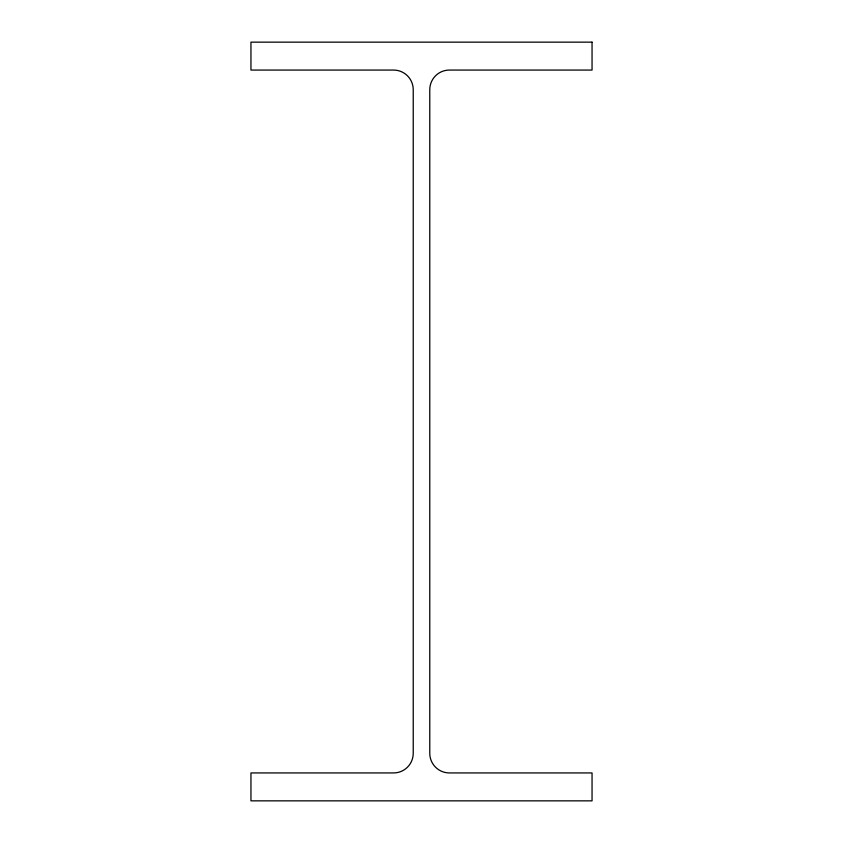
<?xml version="1.0" encoding="UTF-8"?>
<svg xmlns="http://www.w3.org/2000/svg" width="843" height="843" viewBox="0 0 843 843"><rect width="100%" height="100%" fill="white"/><g stroke="black" fill="none" stroke-linecap="round" stroke-linejoin="round"><path stroke-width="1.26" d="M592.049 42.15L250.951 42.15L250.951 70.064L393.586 70.064A19.642 19.642 0 0 1 413.228 89.695L413.228 753.305A19.642 19.642 0 0 1 393.586 772.936L250.951 772.936L250.951 800.85L592.049 800.85L592.049 772.936L449.414 772.936A19.642 19.642 0 0 1 429.772 753.305L429.772 89.695A19.642 19.642 0 0 1 449.414 70.064L592.049 70.064L592.049 42.15"/></g></svg>
